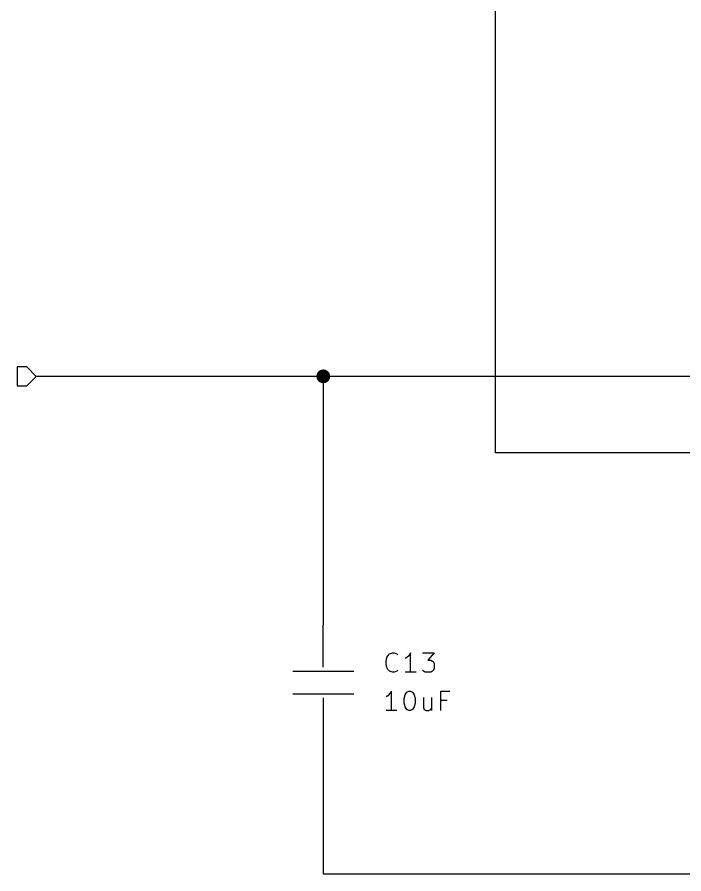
# Model space of a CAD drawing. Extents: x 0.4 to 11.3, y -7.9 to -0.4.
# Drawn here: x 2.55 to 4.292, y -5.35 to -3.111 of the extents above; entities that cross this region are included whole.
import ezdxf

# ---------------------------------------------------------------- set-up
doc = ezdxf.new("R2010")
doc.units = 0
doc.header["$MEASUREMENT"] = 0
for name, color, linetype in [('BROWN2', 54, 'CONTINUOUS'), ('CYAN2', 4, 'CONTINUOUS'), ('GREEN3', 91, 'CONTINUOUS'), ('RED2', 1, 'CONTINUOUS')]:
    doc.layers.add(name, color=color, linetype=linetype)

msp = doc.modelspace()

# ---------------------------------------------------------------- linework, layer by layer
at = {"layer": 'BROWN2', "linetype": 'CONTINUOUS'}
for p, q in [((2.575, -4.025), (2.55, -4.025)), ((2.55, -4.025), (2.55, -4.075)), ((2.6, -4.05), (2.575, -4.025)), ((2.575, -4.075), (2.6, -4.05)), ((2.55, -4.075), (2.575, -4.075))]:
    msp.add_line(p, q, dxfattribs=at)
at = {"layer": 'CYAN2', "linetype": 'CONTINUOUS'}
for p, q in [((3.5139, -4.7942), (3.5163, -4.7847)), ((3.5163, -4.7847), (3.5187, -4.7799)), ((3.5187, -4.7799), (3.5234, -4.7752)), ((3.5234, -4.7752), (3.5306, -4.7728)), ((3.5306, -4.7728), (3.5353, -4.7728)), ((3.5353, -4.7728), (3.5425, -4.7752)), ((3.5425, -4.7752), (3.5449, -4.7776)), ((3.5687, -4.7847), (3.5639, -4.7871)), ((3.5734, -4.7799), (3.5687, -4.7847)), ((3.5782, -4.7728), (3.5734, -4.7799)), ((3.5782, -4.8228), (3.5782, -4.7728)), ((3.6091, -4.7728), (3.6401, -4.7728)), ((3.6401, -4.7728), (3.6234, -4.7918)), ((3.5139, -4.8014), (3.5139, -4.7942)), ((3.5163, -4.8109), (3.5139, -4.8014)), ((3.5187, -4.8157), (3.5163, -4.8109)), ((3.6234, -4.7918), (3.6306, -4.7918)), ((3.6306, -4.7918), (3.6353, -4.7942)), ((3.6353, -4.7942), (3.6377, -4.7966)), ((3.6377, -4.7966), (3.6401, -4.8014)), ((3.6401, -4.8014), (3.6401, -4.8133)), ((3.5234, -4.8204), (3.5187, -4.8157)), ((3.5306, -4.8228), (3.5234, -4.8204)), ((3.5353, -4.8228), (3.5306, -4.8228)), ((3.5425, -4.8204), (3.5353, -4.8228)), ((3.5449, -4.818), (3.5425, -4.8204)), ((3.5925, -4.8228), (3.5639, -4.8228)), ((3.6115, -4.8204), (3.6091, -4.818)), ((3.6163, -4.8228), (3.6115, -4.8204)), ((3.6306, -4.8228), (3.6163, -4.8228)), ((3.6353, -4.8204), (3.6306, -4.8228)), ((3.6377, -4.818), (3.6353, -4.8204)), ((3.6401, -4.8133), (3.6377, -4.818)), ((3.5234, -4.8799), (3.5187, -4.8847)), ((3.5282, -4.8728), (3.5234, -4.8799)), ((3.5282, -4.9228), (3.5282, -4.8728)), ((3.5639, -4.8823), (3.5663, -4.8776)), ((3.5663, -4.8776), (3.5687, -4.8752)), ((3.5687, -4.8752), (3.5734, -4.8728)), ((3.5734, -4.8728), (3.5782, -4.8728)), ((3.5782, -4.8728), (3.5829, -4.8752)), ((3.5829, -4.8752), (3.5853, -4.8776)), ((3.5853, -4.8776), (3.5877, -4.8823)), ((3.6568, -4.9228), (3.6568, -4.8728)), ((3.6568, -4.8728), (3.6806, -4.8728)), ((3.5187, -4.8847), (3.5139, -4.8871)), ((3.5615, -4.8918), (3.5639, -4.8823)), ((3.5615, -4.9038), (3.5615, -4.8918)), ((3.5877, -4.8823), (3.5901, -4.8918)), ((3.5901, -4.8918), (3.5901, -4.9038)), ((3.6115, -4.8895), (3.6115, -4.9157)), ((3.6329, -4.8895), (3.6329, -4.9228)), ((3.6734, -4.8966), (3.6568, -4.8966)), ((3.5425, -4.9228), (3.5139, -4.9228)), ((3.5639, -4.9133), (3.5615, -4.9038)), ((3.5663, -4.918), (3.5639, -4.9133)), ((3.5687, -4.9204), (3.5663, -4.918)), ((3.5734, -4.9228), (3.5687, -4.9204)), ((3.5782, -4.9228), (3.5734, -4.9228)), ((3.5829, -4.9204), (3.5782, -4.9228)), ((3.5853, -4.918), (3.5829, -4.9204)), ((3.5877, -4.9133), (3.5853, -4.918)), ((3.5901, -4.9038), (3.5877, -4.9133)), ((3.6115, -4.9157), (3.6139, -4.9204)), ((3.6139, -4.9204), (3.6187, -4.9228)), ((3.6187, -4.9228), (3.6258, -4.9228)), ((3.6258, -4.9228), (3.6306, -4.9204)), ((3.6306, -4.9204), (3.6329, -4.918))]:
    msp.add_line(p, q, dxfattribs=at)
at = {"layer": 'GREEN3', "linetype": 'CONTINUOUS'}
for p, q in [((3.8, -4.25), (3.8, -2.45)), ((3.35, -4.05), (2.6, -4.05)), ((3.35, -4.05), (3.35, -4.7)), ((5, -4.05), (3.35, -4.05)), ((5, -4.25), (3.8, -4.25)), ((3.35, -5), (3.35, -5.35)), ((3.35, -5.35), (4.35, -5.35))]:
    msp.add_line(p, q, dxfattribs=at)
at = {"layer": 'GREEN3', "const_width": 0.018}
msp.add_lwpolyline([(3.341, -4.05, 1), (3.359, -4.05, 1)], format="xyb", close=True, dxfattribs=at)
at = {"layer": 'RED2', "linetype": 'CONTINUOUS'}
for p, q in [((3.35, -4.81), (3.35, -4.7)), ((3.27, -4.82), (3.43, -4.82)), ((3.27, -4.88), (3.43, -4.88)), ((3.35, -4.89), (3.35, -5))]:
    msp.add_line(p, q, dxfattribs=at)

doc.saveas('drawing.dxf')
